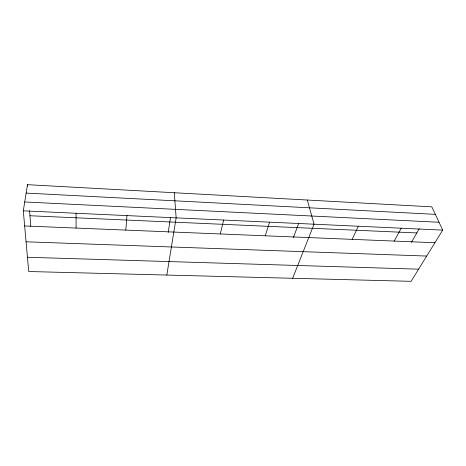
<?xml version="1.0" encoding="UTF-8"?>
<svg xmlns="http://www.w3.org/2000/svg" width="466" height="466" viewBox="0 0 466 466"><rect width="100%" height="100%" fill="white"/><g stroke="black" fill="none" stroke-linecap="round" stroke-linejoin="round"><path stroke-width="0.7" d="M125.797 230.093L126.968 215.601M168.214 232.464L170.486 217.68M23.3 210.836L27.494 184.682L431.825 206.857L442.7 230.117L411.111 281.318L28.717 271.521L23.3 210.836L442.7 230.117M166.822 275.057L176.142 217.861L174.313 192.738M220.284 233.955L223.657 220.045M265.236 235.796L269.598 222.16M293.446 237.561L298.613 223.569M292.654 278.284L314.043 224.204L307.304 200.03M352.162 239.355L358.342 226.237M394.195 241.073L401.209 228.206M411.379 242.361L419.266 228.672M27.447 257.273L418.608 269.167M26.067 241.802L426.693 256.061M24.651 225.958L434.912 242.739M29.946 215.752L416.808 232.936M24.721 201.97L439.024 222.259M26.148 193.081L435.331 214.354M27.494 184.682L27.605 186.126M29.544 210.684L30.785 226.365M76.057 213.259L76.098 228.06"/></g></svg>
